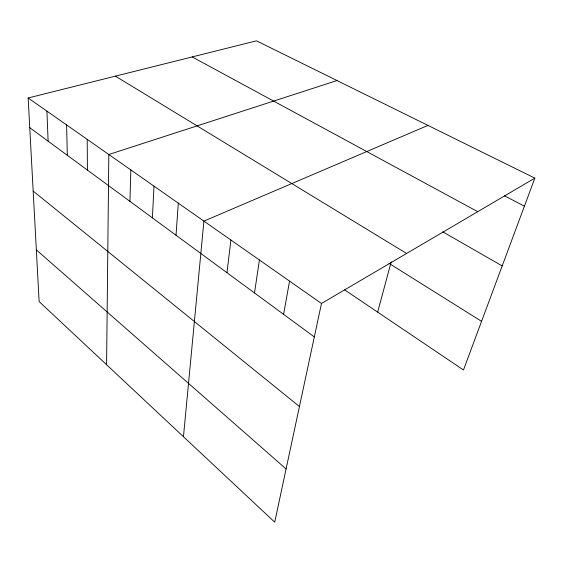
<?xml version="1.0" encoding="UTF-8"?>
<svg xmlns="http://www.w3.org/2000/svg" width="563" height="563" viewBox="0 0 563 563"><rect width="100%" height="100%" fill="white"/><g stroke="black" fill="none" stroke-linecap="round" stroke-linejoin="round"><path stroke-width="0.84" d="M106.59 364.733L108.821 154.494L337.012 80.544M129.926 201.343L130.848 169.927M152.411 217.874L153.981 186.135M176.022 235.235L178.302 203.173M183.454 436.712L203.912 221.111L427.957 125.408M226.966 272.703L230.914 240.028M254.511 292.957L259.416 259.993M283.583 314.337L289.558 281.113M534.85 178.133L321.48 303.471L274.709 522.168L39.129 301.557L28.15 97.983L256.496 40.832L534.85 178.133L463.469 369.997L344.64 289.875M377.653 312.141L391.215 261.816M504.518 195.833L524.427 206.149M192.166 56.933L477.734 211.681M442.842 231.879L502.189 265.919M115.415 76.139L406.599 253.47M389.054 263.385L481.569 321.339M28.15 97.983L321.48 303.471M29.755 127.681L314.323 336.934M33.168 191.061L299.439 406.528M36.342 249.873L286.088 468.951M46.933 111.143L48.115 141.179M66.589 124.916L67.321 155.304M87.195 139.35L87.42 170.082"/></g></svg>
